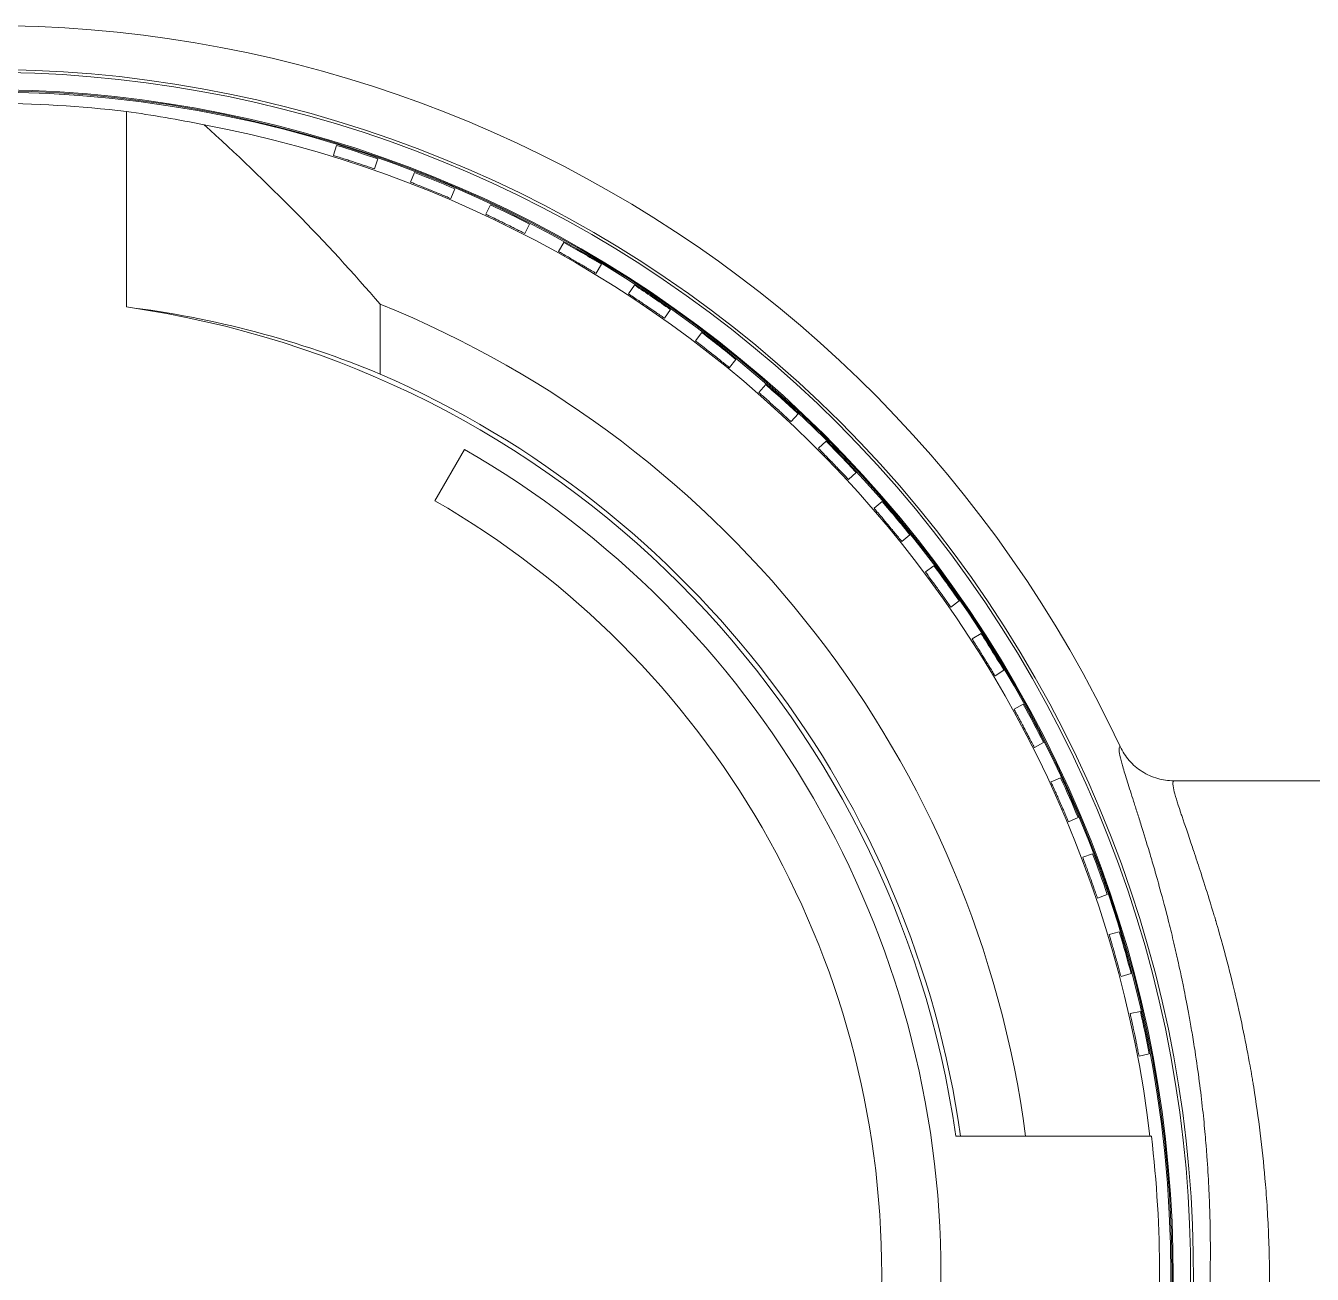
# Model space of a CAD drawing. Header units: inches. Extents: x 52169 to 69006, y 13152 to 42758.
# Drawn here: x 55494.9 to 55560.1, y 31591.4 to 31654.7 of the extents above; entities that cross this region are included whole.
import ezdxf

# ---------------------------------------------------------------- set-up
doc = ezdxf.new("R2010")
doc.units = ezdxf.units.IN
doc.header["$MEASUREMENT"] = 0

msp = doc.modelspace()

# ---------------------------------------------------------------- linework, layer by layer
at = {"color": 8, "linetype": 'Continuous', "lineweight": 0}
for p, q in [((55500.015, 31640.41, 0), (55500.015, 31650.312, 0)), ((55510.66, 31648.595, 0), (55510.495, 31648.093, 0)), ((55510.495, 31648.092, 0), (55510.494, 31648.09, 0)), ((55512.585, 31647.406, 0), (55512.75, 31647.908, 0)), ((55512.584, 31647.403, 0), (55512.585, 31647.405, 0)), ((55514.606, 31647.225, 0), (55514.407, 31646.736, 0)), ((55514.406, 31646.735, 0), (55514.405, 31646.733, 0)), ((55516.444, 31645.905, 0), (55516.643, 31646.394, 0)), ((55516.442, 31645.901, 0), (55516.443, 31645.904, 0)), ((55518.447, 31645.583, 0), (55518.214, 31645.109, 0)), ((55518.214, 31645.108, 0), (55518.213, 31645.106, 0)), ((55520.188, 31644.138, 0), (55520.421, 31644.611, 0)), ((55520.187, 31644.135, 0), (55520.188, 31644.137, 0)), ((55522.164, 31643.677, 0), (55521.899, 31643.22, 0)), ((55521.898, 31643.22, 0), (55521.897, 31643.217, 0)), ((55523.8, 31642.114, 0), (55524.066, 31642.57, 0)), ((55523.799, 31642.111, 0), (55523.8, 31642.113, 0)), ((55525.442, 31641.079, 0), (55525.441, 31641.077, 0)), ((55525.74, 31641.516, 0), (55525.443, 31641.079, 0)), ((55512.869, 31640.548, 0), (55512.869, 31637.008, 0)), ((55527.26, 31639.84, 0), (55527.262, 31639.842, 0)), ((55527.262, 31639.843, 0), (55527.559, 31640.28, 0)), ((55529.155, 31639.111, 0), (55528.829, 31638.696, 0)), ((55528.828, 31638.696, 0), (55528.827, 31638.694, 0)), ((55530.558, 31637.336, 0), (55530.884, 31637.751, 0)), ((55530.556, 31637.333, 0), (55530.557, 31637.335, 0)), ((55532.395, 31636.474, 0), (55532.04, 31636.083, 0)), ((55532.04, 31636.082, 0), (55532.038, 31636.08, 0)), ((55533.668, 31634.603, 0), (55533.669, 31634.604, 0)), ((55533.67, 31634.605, 0), (55534.025, 31634.996, 0)), ((55517.14, 31633.193, 0), (55515.64, 31630.595, 0)), ((55535.061, 31633.251, 0), (55535.059, 31633.249, 0)), ((55535.443, 31633.617, 0), (55535.062, 31633.252, 0)), ((55536.584, 31631.664, 0), (55536.966, 31632.03, 0)), ((55536.582, 31631.662, 0), (55536.584, 31631.663, 0)), ((55537.877, 31630.216, 0), (55537.876, 31630.215, 0)), ((55538.284, 31630.555, 0), (55537.878, 31630.217, 0)), ((55539.286, 31628.527, 0), (55539.692, 31628.865, 0)), ((55539.284, 31628.525, 0), (55539.286, 31628.526, 0)), ((55540.475, 31626.992, 0), (55540.473, 31626.991, 0)), ((55540.904, 31627.302, 0), (55540.476, 31626.993, 0)), ((55541.763, 31625.209, 0), (55542.191, 31625.518, 0)), ((55541.76, 31625.207, 0), (55541.762, 31625.208, 0)), ((55542.842, 31623.595, 0), (55542.84, 31623.594, 0)), ((55543.292, 31623.874, 0), (55542.843, 31623.596, 0)), ((55543.999, 31621.724, 0), (55544.001, 31621.725, 0)), ((55544.002, 31621.726, 0), (55544.451, 31622.004, 0)), ((55545.434, 31620.288, 0), (55544.967, 31620.041, 0)), ((55544.966, 31620.041, 0), (55544.964, 31620.04, 0)), ((55545.993, 31618.095, 0), (55546.46, 31618.342, 0)), ((55545.99, 31618.094, 0), (55545.992, 31618.095, 0)), ((55546.837, 31616.347, 0), (55546.835, 31616.346, 0)), ((55547.321, 31616.561, 0), (55546.838, 31616.348, 0)), ((55553.059, 31616.407, 0), (55583.344, 31616.407, 0)), ((55547.722, 31614.333, 0), (55547.725, 31614.334, 0)), ((55547.725, 31614.335, 0), (55548.209, 31614.548, 0)), ((55548.446, 31612.532, 0), (55548.443, 31612.531, 0)), ((55548.943, 31612.711, 0), (55548.446, 31612.532, 0)), ((55549.188, 31610.461, 0), (55549.191, 31610.462, 0)), ((55549.192, 31610.463, 0), (55549.688, 31610.641, 0)), ((55549.784, 31608.614, 0), (55549.782, 31608.613, 0)), ((55550.293, 31608.758, 0), (55549.785, 31608.614, 0)), ((55550.381, 31606.497, 0), (55550.383, 31606.497, 0)), ((55550.384, 31606.497, 0), (55550.892, 31606.641, 0)), ((55550.846, 31604.612, 0), (55550.844, 31604.612, 0)), ((55551.364, 31604.72, 0), (55550.847, 31604.612, 0)), ((55551.297, 31602.459, 0), (55551.814, 31602.567, 0)), ((55551.294, 31602.458, 0), (55551.296, 31602.459, 0)), ((55542.256, 31598.407, 0), (55542.018, 31598.407, 0)), ((55545.551, 31598.407, 0), (55542.256, 31598.407, 0)), ((55551.92, 31598.407, 0), (55551.848, 31598.407, 0))]:
    msp.add_line(p, q, dxfattribs=at)
msp.add_circle((55493.015, 31591.407, 0), 59.89, dxfattribs=at)
for radius, start, end in [(63.25, 25.00184, 180), (61.028, 217.61674, 204.56328), (60.886, 217.71936, 204.54592), (60, 217.94082, 204.5662), (59.948, 217.94603, 204.60783), (59.319, 83.22298, 96.77702), (59.247, 6.7853, 79.36753), (59.848, 70.74685, 72.85315), (59.848, 66.74685, 68.85315), (59.848, 62.74685, 64.85315), (59.848, 58.74685, 60.85315), (59.848, 54.74685, 56.85315), (49.5, 8.12968, 81.87032), (53, 7.58954, 68.00095), (59.848, 50.74685, 52.85315), (49.736, 8.0909, 66.47327), (59.848, 46.74685, 48.85315), (48.25, 300, 60), (59.848, 42.74685, 44.85315), (45.25, 300, 60), (59.848, 38.74685, 40.85315), (59.848, 34.74685, 36.85315), (59.848, 30.74685, 32.85315), (59.848, 26.74685, 28.85315), (59.848, 22.74685, 24.85315), (59.848, 18.74685, 20.85315), (59.848, 14.74685, 16.85315), (59.848, 10.74685, 12.85315), (59.319, 353.22298, 6.77702)]:
    msp.add_arc((55493.015, 31591.407, 0), radius, start, end, dxfattribs=at)
for centre, major_axis, ratio, start_param, end_param in [((55491.813, 31590.752, 0), (10.467, 59.204), 0.994615, -0.028382, 0.038338), ((55401.11, 31591.407, 0), (-131.254, 0), 0.713939, -2.589571, -2.471064), ((55493.921, 31591.407, 0), (49.388, 0), 0.999832, 1.177052, 1.447082)]:
    msp.add_ellipse(centre, major_axis=major_axis, ratio=ratio, start_param=start_param, end_param=end_param, dxfattribs=at)
for points, knots in [([(55510.494, 31648.09, 0), (55510.566, 31648.067, 0), (55510.638, 31648.044, 0), (55510.713, 31648.02, 0), (55510.814, 31647.988, 0), (55510.92, 31647.954, 0), (55511.024, 31647.92, 0), (55511.112, 31647.892, 0), (55511.197, 31647.864, 0), (55511.284, 31647.836, 0), (55511.369, 31647.808, 0), (55511.455, 31647.78, 0), (55511.54, 31647.751, 0), (55511.649, 31647.716, 0), (55511.758, 31647.68, 0), (55511.865, 31647.645, 0), (55511.929, 31647.624, 0), (55511.992, 31647.603, 0), (55512.056, 31647.581, 0), (55512.144, 31647.552, 0), (55512.232, 31647.522, 0), (55512.318, 31647.492, 0), (55512.409, 31647.462, 0), (55512.496, 31647.432, 0), (55512.584, 31647.403, 0)], [0, 0, 0, 0, 0.108235, 0.108235, 0.108235, 0.25564, 0.25564, 0.25564, 0.37886, 0.37886, 0.37886, 0.49998, 0.49998, 0.49998, 0.653249, 0.653249, 0.653249, 0.744317, 0.744317, 0.744317, 0.868716, 0.868716, 0.868716, 1, 1, 1, 1]), ([(55514.405, 31646.733, 0), (55514.476, 31646.705, 0), (55514.546, 31646.677, 0), (55514.619, 31646.648, 0), (55514.718, 31646.608, 0), (55514.821, 31646.567, 0), (55514.923, 31646.526, 0), (55515.008, 31646.492, 0), (55515.091, 31646.458, 0), (55515.176, 31646.424, 0), (55515.258, 31646.39, 0), (55515.342, 31646.356, 0), (55515.426, 31646.322, 0), (55515.532, 31646.279, 0), (55515.637, 31646.236, 0), (55515.742, 31646.193, 0), (55515.804, 31646.167, 0), (55515.866, 31646.142, 0), (55515.928, 31646.116, 0), (55516.014, 31646.081, 0), (55516.1, 31646.044, 0), (55516.184, 31646.009, 0), (55516.272, 31645.972, 0), (55516.357, 31645.937, 0), (55516.442, 31645.901, 0)], [0, 0, 0, 0, 0.108235, 0.108235, 0.108235, 0.25564, 0.25564, 0.25564, 0.37886, 0.37886, 0.37886, 0.49998, 0.49998, 0.49998, 0.653249, 0.653249, 0.653249, 0.744317, 0.744317, 0.744317, 0.868716, 0.868716, 0.868716, 1, 1, 1, 1]), ([(55518.213, 31645.106, 0), (55518.281, 31645.073, 0), (55518.349, 31645.04, 0), (55518.419, 31645.006, 0), (55518.515, 31644.96, 0), (55518.616, 31644.912, 0), (55518.714, 31644.864, 0), (55518.797, 31644.824, 0), (55518.878, 31644.784, 0), (55518.959, 31644.744, 0), (55519.04, 31644.705, 0), (55519.121, 31644.665, 0), (55519.202, 31644.625, 0), (55519.304, 31644.574, 0), (55519.407, 31644.524, 0), (55519.508, 31644.474, 0), (55519.568, 31644.444, 0), (55519.628, 31644.415, 0), (55519.689, 31644.385, 0), (55519.771, 31644.343, 0), (55519.855, 31644.301, 0), (55519.936, 31644.26, 0), (55520.022, 31644.217, 0), (55520.104, 31644.176, 0), (55520.187, 31644.135, 0)], [0, 0, 0, 0, 0.108235, 0.108235, 0.108235, 0.25564, 0.25564, 0.25564, 0.37886, 0.37886, 0.37886, 0.49998, 0.49998, 0.49998, 0.653249, 0.653249, 0.653249, 0.744317, 0.744317, 0.744317, 0.868716, 0.868716, 0.868716, 1, 1, 1, 1]), ([(55521.897, 31643.217, 0), (55521.963, 31643.18, 0), (55522.028, 31643.142, 0), (55522.096, 31643.103, 0), (55522.189, 31643.051, 0), (55522.286, 31642.996, 0), (55522.381, 31642.941, 0), (55522.46, 31642.896, 0), (55522.538, 31642.85, 0), (55522.617, 31642.805, 0), (55522.694, 31642.76, 0), (55522.772, 31642.714, 0), (55522.85, 31642.669, 0), (55522.949, 31642.611, 0), (55523.048, 31642.554, 0), (55523.145, 31642.497, 0), (55523.203, 31642.463, 0), (55523.261, 31642.429, 0), (55523.319, 31642.395, 0), (55523.399, 31642.348, 0), (55523.479, 31642.3, 0), (55523.557, 31642.254, 0), (55523.64, 31642.205, 0), (55523.719, 31642.158, 0), (55523.798, 31642.111, 0)], [0, 0, 0, 0, 0.108235, 0.108235, 0.108235, 0.25564, 0.25564, 0.25564, 0.37886, 0.37886, 0.37886, 0.49998, 0.49998, 0.49998, 0.653249, 0.653249, 0.653249, 0.744317, 0.744317, 0.744317, 0.868716, 0.868716, 0.868716, 1, 1, 1, 1]), ([(55525.441, 31641.076, 0), (55525.504, 31641.034, 0), (55525.567, 31640.992, 0), (55525.632, 31640.949, 0), (55525.72, 31640.89, 0), (55525.813, 31640.828, 0), (55525.904, 31640.767, 0), (55525.98, 31640.716, 0), (55526.055, 31640.666, 0), (55526.13, 31640.614, 0), (55526.204, 31640.564, 0), (55526.279, 31640.513, 0), (55526.353, 31640.462, 0), (55526.448, 31640.398, 0), (55526.542, 31640.334, 0), (55526.636, 31640.271, 0), (55526.691, 31640.233, 0), (55526.747, 31640.195, 0), (55526.802, 31640.157, 0), (55526.878, 31640.104, 0), (55526.955, 31640.051, 0), (55527.03, 31639.999, 0), (55527.109, 31639.945, 0), (55527.185, 31639.892, 0), (55527.26, 31639.84, 0)], [0, 0, 0, 0, 0.108235, 0.108235, 0.108235, 0.25564, 0.25564, 0.25564, 0.37886, 0.37886, 0.37886, 0.49998, 0.49998, 0.49998, 0.653249, 0.653249, 0.653249, 0.744317, 0.744317, 0.744317, 0.868716, 0.868716, 0.868716, 1, 1, 1, 1]), ([(55528.827, 31638.694, 0), (55528.887, 31638.647, 0), (55528.946, 31638.601, 0), (55529.008, 31638.553, 0), (55529.092, 31638.488, 0), (55529.181, 31638.42, 0), (55529.267, 31638.353, 0), (55529.339, 31638.297, 0), (55529.41, 31638.241, 0), (55529.482, 31638.185, 0), (55529.552, 31638.129, 0), (55529.623, 31638.073, 0), (55529.694, 31638.017, 0), (55529.784, 31637.947, 0), (55529.874, 31637.876, 0), (55529.963, 31637.806, 0), (55530.015, 31637.765, 0), (55530.068, 31637.723, 0), (55530.121, 31637.681, 0), (55530.193, 31637.624, 0), (55530.266, 31637.565, 0), (55530.337, 31637.508, 0), (55530.411, 31637.448, 0), (55530.483, 31637.391, 0), (55530.555, 31637.333, 0)], [0, 0, 0, 0, 0.108235, 0.108235, 0.108235, 0.25564, 0.25564, 0.25564, 0.37886, 0.37886, 0.37886, 0.49998, 0.49998, 0.49998, 0.653249, 0.653249, 0.653249, 0.744317, 0.744317, 0.744317, 0.868716, 0.868716, 0.868716, 1, 1, 1, 1]), ([(55532.038, 31636.08, 0), (55532.094, 31636.03, 0), (55532.151, 31635.98, 0), (55532.209, 31635.927, 0), (55532.289, 31635.857, 0), (55532.372, 31635.783, 0), (55532.454, 31635.71, 0), (55532.522, 31635.648, 0), (55532.589, 31635.588, 0), (55532.656, 31635.527, 0), (55532.722, 31635.467, 0), (55532.789, 31635.406, 0), (55532.856, 31635.345, 0), (55532.941, 31635.269, 0), (55533.026, 31635.192, 0), (55533.109, 31635.116, 0), (55533.159, 31635.071, 0), (55533.208, 31635.026, 0), (55533.258, 31634.98, 0), (55533.326, 31634.918, 0), (55533.395, 31634.854, 0), (55533.462, 31634.792, 0), (55533.532, 31634.728, 0), (55533.6, 31634.665, 0), (55533.668, 31634.603, 0)], [0, 0, 0, 0, 0.108235, 0.108235, 0.108235, 0.25564, 0.25564, 0.25564, 0.37886, 0.37886, 0.37886, 0.49998, 0.49998, 0.49998, 0.653249, 0.653249, 0.653249, 0.744317, 0.744317, 0.744317, 0.868716, 0.868716, 0.868716, 1, 1, 1, 1]), ([(55535.059, 31633.249, 0), (55535.112, 31633.195, 0), (55535.165, 31633.141, 0), (55535.219, 31633.085, 0), (55535.294, 31633.009, 0), (55535.372, 31632.929, 0), (55535.448, 31632.851, 0), (55535.512, 31632.785, 0), (55535.574, 31632.72, 0), (55535.637, 31632.654, 0), (55535.699, 31632.59, 0), (55535.762, 31632.524, 0), (55535.824, 31632.459, 0), (55535.903, 31632.377, 0), (55535.982, 31632.294, 0), (55536.061, 31632.213, 0), (55536.107, 31632.164, 0), (55536.153, 31632.116, 0), (55536.2, 31632.067, 0), (55536.263, 31632, 0), (55536.327, 31631.931, 0), (55536.389, 31631.865, 0), (55536.455, 31631.796, 0), (55536.519, 31631.729, 0), (55536.582, 31631.662, 0)], [0, 0, 0, 0, 0.108235, 0.108235, 0.108235, 0.25564, 0.25564, 0.25564, 0.37886, 0.37886, 0.37886, 0.49998, 0.49998, 0.49998, 0.653249, 0.653249, 0.653249, 0.744317, 0.744317, 0.744317, 0.868716, 0.868716, 0.868716, 1, 1, 1, 1]), ([(55537.876, 31630.215, 0), (55537.924, 31630.157, 0), (55537.973, 31630.099, 0), (55538.024, 31630.039, 0), (55538.093, 31629.958, 0), (55538.165, 31629.873, 0), (55538.235, 31629.79, 0), (55538.294, 31629.72, 0), (55538.352, 31629.651, 0), (55538.411, 31629.581, 0), (55538.468, 31629.512, 0), (55538.526, 31629.442, 0), (55538.583, 31629.373, 0), (55538.657, 31629.285, 0), (55538.73, 31629.198, 0), (55538.802, 31629.111, 0), (55538.845, 31629.059, 0), (55538.888, 31629.008, 0), (55538.931, 31628.955, 0), (55538.989, 31628.884, 0), (55539.049, 31628.811, 0), (55539.106, 31628.741, 0), (55539.167, 31628.667, 0), (55539.225, 31628.596, 0), (55539.284, 31628.525, 0)], [0, 0, 0, 0, 0.108235, 0.108235, 0.108235, 0.25564, 0.25564, 0.25564, 0.37886, 0.37886, 0.37886, 0.49998, 0.49998, 0.49998, 0.653249, 0.653249, 0.653249, 0.744317, 0.744317, 0.744317, 0.868716, 0.868716, 0.868716, 1, 1, 1, 1]), ([(55540.473, 31626.991, 0), (55540.518, 31626.93, 0), (55540.563, 31626.869, 0), (55540.609, 31626.806, 0), (55540.672, 31626.72, 0), (55540.738, 31626.63, 0), (55540.803, 31626.542, 0), (55540.857, 31626.468, 0), (55540.91, 31626.395, 0), (55540.963, 31626.321, 0), (55541.015, 31626.248, 0), (55541.068, 31626.175, 0), (55541.121, 31626.102, 0), (55541.188, 31626.009, 0), (55541.255, 31625.917, 0), (55541.321, 31625.825, 0), (55541.36, 31625.77, 0), (55541.399, 31625.716, 0), (55541.438, 31625.661, 0), (55541.492, 31625.586, 0), (55541.546, 31625.509, 0), (55541.598, 31625.435, 0), (55541.653, 31625.357, 0), (55541.707, 31625.282, 0), (55541.76, 31625.207, 0)], [0, 0, 0, 0, 0.108235, 0.108235, 0.108235, 0.25564, 0.25564, 0.25564, 0.37886, 0.37886, 0.37886, 0.49998, 0.49998, 0.49998, 0.653249, 0.653249, 0.653249, 0.744317, 0.744317, 0.744317, 0.868716, 0.868716, 0.868716, 1, 1, 1, 1]), ([(55542.84, 31623.594, 0), (55542.88, 31623.53, 0), (55542.921, 31623.466, 0), (55542.962, 31623.4, 0), (55543.019, 31623.309, 0), (55543.079, 31623.215, 0), (55543.137, 31623.123, 0), (55543.186, 31623.045, 0), (55543.234, 31622.969, 0), (55543.282, 31622.891, 0), (55543.329, 31622.815, 0), (55543.376, 31622.738, 0), (55543.424, 31622.662, 0), (55543.484, 31622.564, 0), (55543.544, 31622.468, 0), (55543.604, 31622.371, 0), (55543.639, 31622.314, 0), (55543.674, 31622.257, 0), (55543.709, 31622.2, 0), (55543.758, 31622.121, 0), (55543.806, 31622.041, 0), (55543.853, 31621.963, 0), (55543.903, 31621.881, 0), (55543.951, 31621.803, 0), (55543.999, 31621.724, 0)], [0, 0, 0, 0, 0.108235, 0.108235, 0.108235, 0.25564, 0.25564, 0.25564, 0.37886, 0.37886, 0.37886, 0.49998, 0.49998, 0.49998, 0.653249, 0.653249, 0.653249, 0.744317, 0.744317, 0.744317, 0.868716, 0.868716, 0.868716, 1, 1, 1, 1]), ([(55544.964, 31620.04, 0), (55545, 31619.973, 0), (55545.035, 31619.906, 0), (55545.072, 31619.837, 0), (55545.123, 31619.744, 0), (55545.176, 31619.646, 0), (55545.228, 31619.549, 0), (55545.271, 31619.468, 0), (55545.313, 31619.389, 0), (55545.355, 31619.308, 0), (55545.397, 31619.229, 0), (55545.439, 31619.149, 0), (55545.481, 31619.069, 0), (55545.535, 31618.968, 0), (55545.588, 31618.867, 0), (55545.641, 31618.767, 0), (55545.672, 31618.708, 0), (55545.703, 31618.649, 0), (55545.734, 31618.589, 0), (55545.777, 31618.507, 0), (55545.819, 31618.423, 0), (55545.861, 31618.343, 0), (55545.905, 31618.257, 0), (55545.948, 31618.176, 0), (55545.99, 31618.094, 0)], [0, 0, 0, 0, 0.108235, 0.108235, 0.108235, 0.25564, 0.25564, 0.25564, 0.37886, 0.37886, 0.37886, 0.49998, 0.49998, 0.49998, 0.653249, 0.653249, 0.653249, 0.744317, 0.744317, 0.744317, 0.868716, 0.868716, 0.868716, 1, 1, 1, 1]), ([(55550.339, 31618.139, 0), (55550.336, 31618.139, 0), (55550.326, 31618.139, 0), (55550.315, 31618.131, 0), (55550.309, 31618.127, 0), (55550.306, 31618.122, 0), (55550.303, 31618.118, 0), (55550.302, 31618.116, 0), (55550.301, 31618.114, 0), (55550.3, 31618.112, 0), (55550.299, 31618.112, 0), (55550.299, 31618.111, 0), (55550.299, 31618.111, 0), (55550.299, 31618.11, 0), (55550.298, 31618.11, 0), (55550.298, 31618.108, 0), (55550.288, 31618.089, 0), (55550.283, 31618.06, 0), (55550.283, 31618.022, 0), (55550.281, 31617.946, 0), (55550.298, 31617.828, 0), (55550.329, 31617.683, 0), (55550.361, 31617.538, 0), (55550.408, 31617.356, 0), (55550.471, 31617.134, 0), (55550.503, 31617.023, 0), (55550.538, 31616.902, 0), (55550.578, 31616.771, 0), (55550.618, 31616.639, 0), (55550.664, 31616.489, 0), (55550.709, 31616.345, 0), (55550.799, 31616.058, 0), (55550.903, 31615.733, 0), (55551.019, 31615.367, 0), (55551.077, 31615.184, 0), (55551.139, 31614.992, 0), (55551.203, 31614.788, 0), (55551.236, 31614.687, 0), (55551.269, 31614.583, 0), (55551.302, 31614.476, 0), (55551.336, 31614.369, 0), (55551.373, 31614.249, 0), (55551.405, 31614.147, 0), (55551.533, 31613.74, 0), (55551.672, 31613.287, 0), (55551.823, 31612.785, 0), (55551.898, 31612.533, 0), (55551.976, 31612.269, 0), (55552.056, 31611.992, 0), (55552.096, 31611.853, 0), (55552.137, 31611.711, 0), (55552.178, 31611.566, 0), (55552.199, 31611.493, 0), (55552.22, 31611.419, 0), (55552.24, 31611.345, 0), (55552.261, 31611.271, 0), (55552.287, 31611.179, 0), (55552.304, 31611.119, 0), (55552.436, 31610.643, 0), (55552.584, 31610.097, 0), (55552.745, 31609.464, 0), (55552.825, 31609.148, 0), (55552.909, 31608.81, 0), (55552.996, 31608.449, 0), (55553.039, 31608.268, 0), (55553.084, 31608.081, 0), (55553.128, 31607.889, 0), (55553.151, 31607.792, 0), (55553.173, 31607.694, 0), (55553.196, 31607.595, 0), (55553.207, 31607.545, 0), (55553.218, 31607.495, 0), (55553.23, 31607.445, 0), (55553.235, 31607.419, 0), (55553.241, 31607.394, 0), (55553.247, 31607.369, 0), (55553.253, 31607.343, 0), (55553.262, 31607.3, 0), (55553.264, 31607.292, 0), (55553.322, 31607.03, 0), (55553.43, 31606.546, 0), (55553.58, 31605.799, 0), (55553.655, 31605.426, 0), (55553.74, 31604.986, 0), (55553.833, 31604.473, 0), (55553.88, 31604.216, 0), (55553.928, 31603.94, 0), (55553.977, 31603.645, 0), (55554.002, 31603.497, 0), (55554.027, 31603.345, 0), (55554.053, 31603.187, 0), (55554.078, 31603.03, 0), (55554.11, 31602.83, 0), (55554.13, 31602.699, 0), (55554.292, 31601.645, 0), (55554.418, 31600.657, 0), (55554.516, 31599.762, 0), (55554.565, 31599.315, 0), (55554.606, 31598.891, 0), (55554.642, 31598.494, 0), (55554.66, 31598.295, 0), (55554.676, 31598.103, 0), (55554.691, 31597.917, 0), (55554.699, 31597.824, 0), (55554.706, 31597.733, 0), (55554.713, 31597.644, 0), (55554.716, 31597.599, 0), (55554.72, 31597.555, 0), (55554.723, 31597.511, 0), (55554.726, 31597.468, 0), (55554.728, 31597.448, 0), (55554.732, 31597.381, 0), (55554.771, 31596.845, 0), (55554.802, 31596.333, 0), (55554.826, 31595.846, 0), (55554.838, 31595.603, 0), (55554.849, 31595.367, 0), (55554.858, 31595.138, 0), (55554.867, 31594.908, 0), (55554.873, 31594.719, 0), (55554.88, 31594.471, 0), (55554.908, 31593.478, 0), (55554.915, 31592.456, 0), (55554.896, 31591.407, 0)], [0, 0, 0, 0, 0.015625, 0.015625, 0.015625, 0.023438, 0.023438, 0.023438, 0.027344, 0.027344, 0.027344, 0.029297, 0.029297, 0.029297, 0.03125, 0.03125, 0.03125, 0.0625, 0.0625, 0.0625, 0.125, 0.125, 0.125, 0.1875, 0.1875, 0.1875, 0.21875, 0.21875, 0.21875, 0.25, 0.25, 0.25, 0.3125, 0.3125, 0.3125, 0.34375, 0.34375, 0.34375, 0.359375, 0.359375, 0.359375, 0.375, 0.375, 0.375, 0.4375, 0.4375, 0.4375, 0.46875, 0.46875, 0.46875, 0.484375, 0.484375, 0.484375, 0.492188, 0.492188, 0.492188, 0.5, 0.5, 0.5, 0.5625, 0.5625, 0.5625, 0.59375, 0.59375, 0.59375, 0.609375, 0.609375, 0.609375, 0.617188, 0.617188, 0.617188, 0.621094, 0.621094, 0.621094, 0.623047, 0.623047, 0.623047, 0.625, 0.625, 0.625, 0.6875, 0.6875, 0.6875, 0.71875, 0.71875, 0.71875, 0.734375, 0.734375, 0.734375, 0.742188, 0.742188, 0.742188, 0.75, 0.75, 0.75, 0.8125, 0.8125, 0.8125, 0.84375, 0.84375, 0.84375, 0.859375, 0.859375, 0.859375, 0.867188, 0.867188, 0.867188, 0.871094, 0.871094, 0.871094, 0.875, 0.875, 0.875, 0.90625, 0.90625, 0.90625, 0.921875, 0.921875, 0.921875, 0.9375, 0.9375, 0.9375, 1, 1, 1, 1]), ([(55550.339, 31618.139, 0), (55550.458, 31617.884, 0), (55550.613, 31617.646, 0), (55550.986, 31617.218, 0), (55551.204, 31617.031, 0), (55551.692, 31616.72, 0), (55551.96, 31616.6, 0), (55552.505, 31616.446, 0), (55552.776, 31616.408, 0), (55553.052, 31616.407, 0), (55553.055, 31616.407, 0), (55553.059, 31616.407, 0)], [-0.3400412, -0.3400412, -0.3400412, -0.3400412, -0.2553562, -0.2553562, -0.1697189, -0.1697189, -0.0818246, -0.0818246, 0, 0, 0.0009853, 0.0009853, 0.0009853, 0.0009853]), ([(55546.835, 31616.346, 0), (55546.866, 31616.277, 0), (55546.897, 31616.208, 0), (55546.929, 31616.137, 0), (55546.973, 31616.04, 0), (55547.019, 31615.938, 0), (55547.063, 31615.838, 0), (55547.101, 31615.755, 0), (55547.137, 31615.673, 0), (55547.174, 31615.589, 0), (55547.21, 31615.507, 0), (55547.247, 31615.425, 0), (55547.283, 31615.342, 0), (55547.329, 31615.237, 0), (55547.375, 31615.133, 0), (55547.421, 31615.03, 0), (55547.448, 31614.968, 0), (55547.475, 31614.907, 0), (55547.502, 31614.845, 0), (55547.538, 31614.76, 0), (55547.575, 31614.674, 0), (55547.611, 31614.591, 0), (55547.649, 31614.503, 0), (55547.686, 31614.418, 0), (55547.722, 31614.333, 0)], [0, 0, 0, 0, 0.108235, 0.108235, 0.108235, 0.25564, 0.25564, 0.25564, 0.37886, 0.37886, 0.37886, 0.49998, 0.49998, 0.49998, 0.653249, 0.653249, 0.653249, 0.744317, 0.744317, 0.744317, 0.868716, 0.868716, 0.868716, 1, 1, 1, 1]), ([(55553.059, 31616.407, 0), (55553.022, 31616.407, 0), (55553.003, 31616.365, 0), (55553.003, 31616.292, 0), (55553.002, 31616.218, 0), (55553.022, 31616.098, 0), (55553.056, 31615.952, 0), (55553.117, 31615.696, 0), (55553.23, 31615.325, 0), (55553.397, 31614.82, 0), (55553.421, 31614.748, 0), (55553.448, 31614.665, 0), (55553.472, 31614.596, 0), (55553.61, 31614.181, 0), (55553.786, 31613.67, 0), (55553.998, 31613.04, 0), (55554.033, 31612.935, 0), (55554.069, 31612.826, 0), (55554.107, 31612.715, 0), (55554.125, 31612.659, 0), (55554.144, 31612.602, 0), (55554.163, 31612.544, 0), (55554.182, 31612.487, 0), (55554.207, 31612.414, 0), (55554.222, 31612.369, 0), (55554.429, 31611.741, 0), (55554.7, 31610.919, 0), (55555.033, 31609.807, 0), (55555.057, 31609.727, 0), (55555.081, 31609.647, 0), (55555.105, 31609.564, 0), (55555.118, 31609.523, 0), (55555.13, 31609.481, 0), (55555.142, 31609.439, 0), (55555.148, 31609.418, 0), (55555.155, 31609.397, 0), (55555.161, 31609.376, 0), (55555.167, 31609.355, 0), (55555.179, 31609.315, 0), (55555.18, 31609.312, 0), (55555.208, 31609.216, 0), (55555.359, 31608.72, 0), (55555.633, 31607.698, 0), (55555.651, 31607.63, 0), (55555.677, 31607.535, 0), (55555.69, 31607.487, 0), (55555.869, 31606.811, 0), (55556.02, 31606.201, 0), (55556.143, 31605.685, 0), (55556.16, 31605.612, 0), (55556.17, 31605.571, 0), (55556.194, 31605.47, 0), (55556.477, 31604.259, 0), (55556.718, 31603.074, 0), (55556.916, 31601.967, 0), (55556.949, 31601.783, 0), (55556.98, 31601.601, 0), (55557.011, 31601.421, 0), (55557.026, 31601.331, 0), (55557.041, 31601.241, 0), (55557.056, 31601.152, 0), (55557.071, 31601.064, 0), (55557.081, 31600.999, 0), (55557.099, 31600.888, 0), (55557.349, 31599.335, 0), (55557.54, 31597.78, 0), (55557.671, 31596.266, 0), (55557.69, 31596.049, 0), (55557.706, 31595.859, 0), (55557.724, 31595.619, 0), (55557.761, 31595.14, 0), (55557.792, 31594.661, 0), (55557.817, 31594.182, 0), (55557.843, 31593.704, 0), (55557.861, 31593.258, 0), (55557.877, 31592.75, 0), (55557.884, 31592.496, 0), (55557.89, 31592.245, 0), (55557.895, 31591.997, 0), (55557.897, 31591.873, 0), (55557.899, 31591.749, 0), (55557.901, 31591.627, 0), (55557.902, 31591.504, 0), (55557.904, 31591.352, 0), (55557.904, 31591.262, 0), (55557.906, 31590.899, 0), (55557.903, 31590.395, 0), (55557.895, 31589.74, 0)], [0, 0, 0, 0, 0.0625, 0.0625, 0.0625, 0.125, 0.125, 0.125, 0.234375, 0.234375, 0.234375, 0.25, 0.25, 0.25, 0.34375, 0.34375, 0.34375, 0.359375, 0.359375, 0.359375, 0.3671875, 0.3671875, 0.3671875, 0.375, 0.375, 0.375, 0.484375, 0.484375, 0.484375, 0.4921875, 0.4921875, 0.4921875, 0.4960938, 0.4960938, 0.4960938, 0.4980469, 0.4980469, 0.4980469, 0.5, 0.5, 0.5, 0.5585938, 0.5585938, 0.5585938, 0.5625, 0.5625, 0.5625, 0.6171875, 0.6171875, 0.6171875, 0.625, 0.625, 0.625, 0.71875, 0.71875, 0.71875, 0.734375, 0.734375, 0.734375, 0.7421875, 0.7421875, 0.7421875, 0.75, 0.75, 0.75, 0.859375, 0.859375, 0.859375, 0.875, 0.875, 0.875, 0.90625, 0.90625, 0.90625, 0.9375, 0.9375, 0.9375, 0.953125, 0.953125, 0.953125, 0.9609375, 0.9609375, 0.9609375, 0.96875, 0.96875, 0.96875, 1, 1, 1, 1]), ([(55548.443, 31612.531, 0), (55548.469, 31612.46, 0), (55548.495, 31612.389, 0), (55548.523, 31612.316, 0), (55548.56, 31612.216, 0), (55548.598, 31612.112, 0), (55548.636, 31612.009, 0), (55548.668, 31611.923, 0), (55548.698, 31611.838, 0), (55548.729, 31611.752, 0), (55548.759, 31611.668, 0), (55548.79, 31611.583, 0), (55548.821, 31611.498, 0), (55548.859, 31611.391, 0), (55548.898, 31611.283, 0), (55548.936, 31611.177, 0), (55548.959, 31611.114, 0), (55548.981, 31611.051, 0), (55549.004, 31610.987, 0), (55549.035, 31610.9, 0), (55549.066, 31610.811, 0), (55549.096, 31610.726, 0), (55549.127, 31610.635, 0), (55549.158, 31610.548, 0), (55549.188, 31610.461, 0)], [0, 0, 0, 0, 0.108235, 0.108235, 0.108235, 0.25564, 0.25564, 0.25564, 0.37886, 0.37886, 0.37886, 0.49998, 0.49998, 0.49998, 0.653249, 0.653249, 0.653249, 0.744317, 0.744317, 0.744317, 0.868716, 0.868716, 0.868716, 1, 1, 1, 1]), ([(55549.782, 31608.613, 0), (55549.803, 31608.541, 0), (55549.824, 31608.468, 0), (55549.846, 31608.393, 0), (55549.876, 31608.291, 0), (55549.907, 31608.184, 0), (55549.938, 31608.079, 0), (55549.963, 31607.991, 0), (55549.988, 31607.904, 0), (55550.013, 31607.817, 0), (55550.037, 31607.73, 0), (55550.061, 31607.643, 0), (55550.086, 31607.556, 0), (55550.117, 31607.446, 0), (55550.148, 31607.337, 0), (55550.179, 31607.228, 0), (55550.197, 31607.163, 0), (55550.215, 31607.099, 0), (55550.233, 31607.034, 0), (55550.258, 31606.945, 0), (55550.283, 31606.854, 0), (55550.307, 31606.767, 0), (55550.332, 31606.674, 0), (55550.356, 31606.586, 0), (55550.381, 31606.497, 0)], [0, 0, 0, 0, 0.108235, 0.108235, 0.108235, 0.25564, 0.25564, 0.25564, 0.37886, 0.37886, 0.37886, 0.49998, 0.49998, 0.49998, 0.653249, 0.653249, 0.653249, 0.744317, 0.744317, 0.744317, 0.868716, 0.868716, 0.868716, 1, 1, 1, 1]), ([(55550.844, 31604.612, 0), (55550.86, 31604.538, 0), (55550.876, 31604.464, 0), (55550.892, 31604.387, 0), (55550.915, 31604.283, 0), (55550.939, 31604.174, 0), (55550.962, 31604.067, 0), (55550.981, 31603.978, 0), (55551, 31603.89, 0), (55551.018, 31603.801, 0), (55551.037, 31603.713, 0), (55551.055, 31603.624, 0), (55551.074, 31603.536, 0), (55551.097, 31603.424, 0), (55551.12, 31603.312, 0), (55551.143, 31603.202, 0), (55551.157, 31603.136, 0), (55551.171, 31603.071, 0), (55551.184, 31603.004, 0), (55551.202, 31602.914, 0), (55551.221, 31602.822, 0), (55551.238, 31602.733, 0), (55551.257, 31602.639, 0), (55551.275, 31602.549, 0), (55551.294, 31602.458, 0)], [0, 0, 0, 0, 0.108235, 0.108235, 0.108235, 0.25564, 0.25564, 0.25564, 0.37886, 0.37886, 0.37886, 0.49998, 0.49998, 0.49998, 0.653249, 0.653249, 0.653249, 0.744317, 0.744317, 0.744317, 0.868716, 0.868716, 0.868716, 1, 1, 1, 1]), ([(55554.896, 31591.407, 0), (55554.893, 31591.246, 0), (55554.889, 31591.085, 0), (55554.885, 31590.924, 0), (55554.883, 31590.844, 0), (55554.881, 31590.763, 0), (55554.878, 31590.683, 0), (55554.877, 31590.642, 0), (55554.876, 31590.602, 0), (55554.875, 31590.562, 0), (55554.874, 31590.522, 0), (55554.871, 31590.448, 0), (55554.871, 31590.441, 0), (55554.87, 31590.414, 0), (55554.867, 31590.319, 0), (55554.861, 31590.156, 0), (55554.858, 31590.075, 0), (55554.854, 31589.977, 0), (55554.849, 31589.861, 0), (55554.847, 31589.804, 0), (55554.844, 31589.742, 0), (55554.841, 31589.675, 0), (55554.838, 31589.609, 0), (55554.833, 31589.504, 0), (55554.831, 31589.463, 0), (55554.799, 31588.805, 0), (55554.759, 31588.171, 0), (55554.704, 31587.472, 0), (55554.683, 31587.207, 0), (55554.661, 31586.943, 0), (55554.636, 31586.68, 0), (55554.565, 31585.902, 0), (55554.48, 31585.132, 0), (55554.383, 31584.374, 0), (55554.34, 31584.036, 0), (55554.298, 31583.726, 0), (55554.246, 31583.366, 0), (55554.177, 31582.887, 0), (55554.102, 31582.408, 0), (55554.022, 31581.93, 0), (55553.754, 31580.329, 0), (55553.426, 31578.739, 0), (55553.034, 31577.153, 0), (55552.843, 31576.378, 0), (55552.636, 31575.604, 0), (55552.414, 31574.83, 0), (55552.179, 31574.012, 0), (55551.924, 31573.186, 0), (55551.648, 31572.357, 0), (55551.12, 31570.764, 0), (55550.516, 31569.159, 0), (55549.842, 31567.57, 0), (55549.652, 31567.123, 0), (55549.457, 31566.677, 0), (55549.257, 31566.234, 0), (55548.732, 31565.073, 0), (55548.172, 31563.926, 0), (55547.578, 31562.799, 0), (55546.718, 31561.166, 0), (55545.787, 31559.573, 0), (55544.793, 31558.032, 0)], [0, 0, 0, 0, 0.015625, 0.015625, 0.015625, 0.023438, 0.023438, 0.023438, 0.027344, 0.027344, 0.027344, 0.03125, 0.03125, 0.03125, 0.046875, 0.046875, 0.046875, 0.054688, 0.054688, 0.054688, 0.058594, 0.058594, 0.058594, 0.0625, 0.0625, 0.0625, 0.125, 0.125, 0.125, 0.148698, 0.148698, 0.148698, 0.21875, 0.21875, 0.21875, 0.25, 0.25, 0.25, 0.291732, 0.291732, 0.291732, 0.431659, 0.431659, 0.431659, 0.5, 0.5, 0.5, 0.572251, 0.572251, 0.572251, 0.710978, 0.710978, 0.710978, 0.75, 0.75, 0.75, 0.85212, 0.85212, 0.85212, 1, 1, 1, 1])]:
    msp.add_open_spline(points, degree=3, knots=knots, dxfattribs=at)
msp.add_open_spline([(55551.848, 31598.407, 0), (55551.13, 31598.407, 0), (55549.706, 31598.407, 0), (55547.608, 31598.407, 0), (55546.233, 31598.407, 0), (55545.551, 31598.407, 0)], degree=3, dxfattribs=at)

doc.saveas('drawing.dxf')
